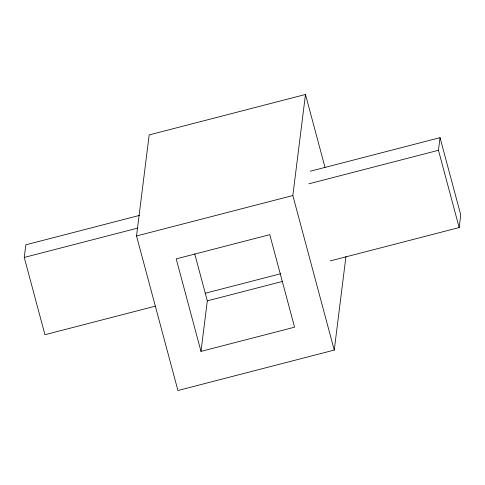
<?xml version="1.0" encoding="UTF-8"?>
<svg xmlns="http://www.w3.org/2000/svg" width="485" height="485" viewBox="0 0 485 485"><rect width="100%" height="100%" fill="white"/><g stroke="black" fill="none" stroke-linecap="round" stroke-linejoin="round"><path stroke-width="0.73" d="M155.497 306.114L44.953 334.711L24.25 257.438L25.832 244.804L139.462 215.413M345.95 256.517L334.25 350.085L177.94 390.516L136.527 235.971L149.174 134.915L305.477 94.484L325.011 167.386M200.996 351.382L176.207 258.875L269.781 234.667L294.565 327.181L200.996 351.382L207.319 300.858L194.727 253.873M334.25 350.085L292.837 195.54L305.477 94.484M330.327 260.894L459.168 227.562L438.464 150.289L440.047 137.661L310.285 171.223M459.168 227.562L460.75 214.934L440.047 137.661M24.25 257.438L137.722 228.083M308.89 183.809L438.464 150.289M136.527 235.971L292.837 195.54M205.276 293.237L280.572 273.764M207.319 300.858L282.616 281.385"/></g></svg>
